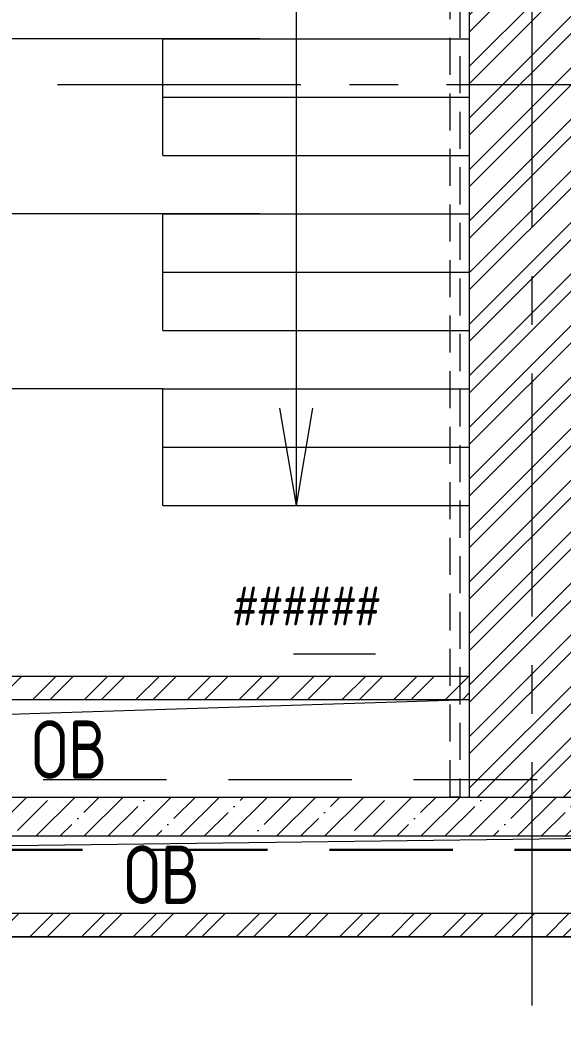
# Model space of a CAD drawing. Header units: millimetres. Extents: x 0 to 9491604, y -172998 to 295086.
# Drawn here: x 456683 to 459475, y -73760 to -68626 of the extents above; entities that cross this region are included whole.
import ezdxf
from ezdxf import colors
from ezdxf.entities.mleader import LeaderData, LeaderLine
from ezdxf.enums import TextEntityAlignment as Align
from ezdxf.math import Vec2, Vec3

# ---------------------------------------------------------------- set-up
doc = ezdxf.new("R2018")
doc.units = ezdxf.units.MM
for name, pattern in [('CENTER', [2, 1.25, -0.25, 0.25, -0.25]), ('DASHED', [19.05, 12.7, -6.35]), ('HIDDEN2', [4.7625, 3.175, -1.5875]), ('Штрих', [6.35, 3.175, -3.175])]:
    doc.linetypes.add(name, pattern=pattern)
doc.layers.add('АР_Граница ПБ', color=7, linetype='Continuous', lineweight=53, true_color=0xf60404)
doc.layers.add('АР_лестницы', color=7, linetype='Continuous', lineweight=15, true_color=0xff24ff)
for name, color, linetype, lineweight in [('АР_Лестницы ограждения', 62, 'Continuous', 13), ('АР_Маркер экспликации', 239, 'Continuous', 13), ('АР_Номер помещения', 250, 'Continuous', 9), ('АР_Оси', 7, 'Continuous', 25), ('АР_Отверстия', 250, 'Continuous', 15), ('АР_Отметки', 7, 'Continuous', 5), ('АР_Перегородки_кирпич_Штрих', 244, 'Continuous', 5), ('АР_Сущ Несущая стена', 250, 'Continuous', 50), ('АР_тонкая линия', 250, 'Continuous', 0), ('АР_Штриховка кирпич', 250, 'Continuous', 9), ('АР_Штриховка монолит', 29, 'Continuous', 9)]:
    doc.layers.add(name, color=color, linetype=linetype, lineweight=lineweight)
doc.layers.add('АР_Названия помещений', color=124, linetype='Continuous', lineweight=5, plot=False)
doc.layers.add('АР_Помещения_площадь', color=19, linetype='Continuous', lineweight=9, plot=False)
doc.layers.add('АР_Перегородки кирпич', color=34, linetype='Continuous')
doc.layers.add('АР_Площадь контур', color=7, linetype='Continuous', lineweight=30, true_color=0xff9ee7, plot=False)
doc.styles.add('ICOCPEUR', font='isocpeur.ttf')
doc.styles.add('ISOCPEUR', font='', dxfattribs={"height": 250})
doc.styles.get("Standard").update_dxf_attribs({"font": 'GOST.TTF'})
doc.styles.get('ISOCPEUR').set_extended_font_data('ISOCPEUR', italic=True)

# ---------------------------------------------------------------- blocks, each defined once
blk = doc.blocks.new('_DotSmall')
at = {"color": 0, "linetype": 'ByBlock', "const_width": 0.5}
blk.add_lwpolyline([(-0.0625, 0, 1), (0.0625, 0, 1)], format="xyb", close=True, dxfattribs=at)
blk = doc.blocks.new('*U30')
at = {"color": 0, "linetype": 'ByBlock', "lineweight": -2}
for q in [(-500, 85), (-500, -85)]:
    blk.add_line((0, 0), q, dxfattribs=at)
blk = doc.blocks.new('*U158')
at = {"color": 0, "linetype": 'ByBlock', "lineweight": -2}
blk.add_lwpolyline([(-78.037, 0), (0, 0)], dxfattribs=at)
at = {"color": 0, "linetype": 'ByBlock', "lineweight": -2, "xscale": 0.01, "yscale": 0.01, "zscale": 0.01, "rotation": 179.9999999999999}
blk.add_blockref('*U30', (-78.037, 0), dxfattribs=at)
blk = doc.blocks.new('*U138')
at = {"layer": 'АР_Помещения_площадь', "color": 7}
blk.add_line((-6963.2, 837), (-7385.5, 837), dxfattribs=at)
at = {"color": 7, "style": 'ISOCPEUR', "width": 0.7, "flags": 1}
blk.add_attdef('КАТЕГОРИЯ', (-499.2, -2092.2), '', height=250, dxfattribs=at)
at = {"layer": 'АР_Номер помещения', "color": 7, "style": 'ISOCPEUR', "width": 0.7}
blk.add_attdef('НОМЕР_ПОМЕЩЕНИЯ', text='', height=300, dxfattribs=at).set_placement((-11526, 10719.6), align=Align.MIDDLE_CENTER)
at = {"layer": 'АР_Помещения_площадь', "color": 7, "style": 'ISOCPEUR', "width": 0.7}
blk.add_attdef('ПЛОЩАДЬ_ПОМЕЩЕНИЯ', text='', height=200, dxfattribs=at).set_placement((-6958.3, 1083.5), align=Align.MIDDLE_RIGHT)
at = {"layer": 'АР_Помещения_площадь', "color": 7, "lineweight": 30, "width": 0.7, "flags": 104}
blk.add_attdef('ИМЯ_ПОМЕЩЕНИЯ', text='', height=100, dxfattribs=at).set_placement((157.6, 1217.1), align=Align.MIDDLE_CENTER)
blk = doc.blocks.new('*U154')
at = {"layer": 'АР_Граница ПБ', "color": 18, "linetype": 'DASHED', "lineweight": 30, "ltscale": 50, "true_color": 0x000000}
blk.add_lwpolyline([(46579.3, -32636.1), (46579.3, -14766.1), (36079.3, -14766.1), (36079.3, -10801.1), (1694.1, -10801.1), (1694.1, -10804.9), (132.9, -10804.9), (132.9, -15811.2), (-9656.9, -15811.2), (-9656.9, -16538.5), (-10655.7, -16538.5), (-10655.7, -32636.1)], dxfattribs=at)
blk = doc.blocks.new('АР план')
at = {"layer": 'АР_Перегородки_кирпич_Штрих', "lineweight": 9, "ltscale": 100, "transparency": 33554687}
h = blk.add_hatch(dxfattribs=at)
h.set_pattern_fill('ANSI32', color=256, scale=500)
h.set_pattern_definition([(45, (-633995.79, -35384.46), (-132.58252, 132.58252), []), (45, (-633907.4, -35384.46), (-132.58252, 132.58252), [])])
h.paths.add_polyline_path([(454980.6, -72121.6), (455980.6, -72121.1), (458995.4, -72120.6), (458995.4, -72000.6), (456100.6, -72001.1), (454860.6, -72001.6), (454860.6, -72623), (454980.6, -72623)])
at = {"layer": 'АР_Перегородки_кирпич_Штрих', "lineweight": 9, "ltscale": 100}
h = blk.add_hatch(dxfattribs=at)
h.set_pattern_fill('ANSI32', color=256, scale=500)
h.set_pattern_definition([(45, (-507943.86, -164.94), (-132.58252, 132.58252), []), (45, (-507855.47, -164.94), (-132.58252, 132.58252), [])])
h.paths.add_polyline_path([(460570.9, -73222.6), (454195.5, -73222.6), (454195.5, -73342.6), (460570.5, -73341.7), (460570.2, -73342.6)])
at = {"layer": 'АР_Штриховка кирпич', "lineweight": 9, "ltscale": 100}
h = blk.add_hatch(dxfattribs=at)
h.set_pattern_fill('ANSI32', color=256, scale=500)
h.set_pattern_definition([(45, (-503931.1, 9514.15), (-132.58252, 132.58252), []), (45, (-503842.72, 9514.15), (-132.58252, 132.58252), [])])
h.paths.add_polyline_path([(459635.4, -63373), (458995.4, -63373), (458995.5, -72622.9), (459635.5, -72623), (459635.4, -64013.8), (459635.4, -64012.2)])
at = {"layer": 'АР_Штриховка монолит', "lineweight": 9, "ltscale": 100}
h = blk.add_hatch(dxfattribs=at)
h.set_pattern_fill('ANSI35', color=256, scale=700)
h.set_pattern_definition([(45, (-503642.25, 11660.09), (-123.743687, 123.743687), []), (45, (-503518.5, 11660.09), (-123.743687, 123.743687), [218.75, -43.75, 0, -43.75])])
h.paths.add_polyline_path([(453995.6, -72823), (464610.6, -72823), (464610.6, -72623), (453995.6, -72623)])
at = {"layer": 'АР_Граница ПБ', "linetype": 'DASHED', "lineweight": 9, "ltscale": 50}
blk.add_lwpolyline([(453944.8, -73536.9), (453944.8, -72531.9), (460117.3, -72531.9), (460117.3, -64513.4), (469485.5, -64513.4), (469485.5, -55207), (466365.4, -55203.5), (466365.4, -52273), (463235.4, -52273), (463235.4, -50055, 0.176754), (470206, -46683.2, 0.174844)], format="xyb", dxfattribs=at)
at = {"layer": 'АР_лестницы', "lineweight": 9, "ltscale": 50}
for p, q in [((457915.4, -68723.4), (448415.4, -68723.4)), ((457915.4, -69623), (448415.4, -69623))]:
    blk.add_line(p, q, dxfattribs=at)
at = {"layer": 'АР_лестницы', "color": 18, "lineweight": 9, "ltscale": 50, "true_color": 0x000000}
for p, q in [((457915.4, -68723.4), (448415.4, -68723.4)), ((457418, -69323.4), (457418, -68723.4)), ((457418, -68723.4), (458995.4, -68723.4)), ((457418, -69323.4), (457418, -68723.4)), ((457418, -68723.4), (458995.4, -68723.4)), ((457418, -69023.4), (458995.4, -69023.4)), ((457418, -69323.4), (458995.4, -69323.4)), ((457418, -69323.4), (458995.4, -69323.4)), ((457915.4, -69623), (448415.4, -69623)), ((457418, -70223), (457418, -69623)), ((457418, -69623), (458995.4, -69623)), ((457418, -70223), (457418, -69623)), ((457418, -69623), (458995.4, -69623)), ((457418, -69923), (458995.4, -69923)), ((457418, -69923), (458995.4, -69923)), ((457418, -70223), (458995.4, -70223)), ((457418, -70223), (458995.4, -70223)), ((457418, -70523), (454815.4, -70523)), ((457418, -71123), (457418, -70523)), ((457418, -70523), (458995.4, -70523)), ((457418, -71123), (457418, -70523)), ((457418, -70523), (458995.4, -70523)), ((457418, -70823), (458995.4, -70823)), ((457418, -70823), (458995.4, -70823)), ((457418, -71123), (458995.4, -71123)), ((457418, -71123), (458995.4, -71123))]:
    blk.add_line(p, q, dxfattribs=at)
at = {"layer": 'АР_лестницы', "color": 18, "linetype": 'Штрих', "lineweight": 9, "ltscale": 50, "true_color": 0x000000}
blk.add_line((457418, -69023.4), (458995.4, -69023.4), dxfattribs=at)
at = {"layer": 'АР_Лестницы ограждения', "linetype": 'HIDDEN2', "lineweight": 9, "ltscale": 60}
blk.add_lwpolyline([(458945.4, -64526.1), (458945.4, -72623), (458895.4, -72623), (458895.4, -64536.5)], dxfattribs=at)
at = {"layer": 'АР_Оси', "linetype": 'CENTER', "lineweight": 9, "ltscale": 1000}
for p, q in [((459315.5, -44444.3), (459315.5, -74586.1)), ((436877, -68958), (471514.2, -68958))]:
    blk.add_line(p, q, dxfattribs=at)
at = {"layer": 'АР_Перегородки кирпич', "lineweight": 9, "ltscale": 100}
for points in [[(454860.6, -72623), (454860.6, -72000.6), (458995.4, -72000.6)], [(454980.6, -72623), (454980.6, -72120.6), (458995.4, -72120.6)], [(460570.5, -73222.6), (454195.5, -73222.6)], [(460570.5, -73342.6), (454195.5, -73342.6)]]:
    blk.add_lwpolyline(points, dxfattribs=at)
at = {"layer": 'АР_Площадь контур', "lineweight": 9}
blk.add_lwpolyline([(454195.6, -74586.1), (454195.6, -73342.6), (460570.5, -73342.6), (460570.5, -74586.1)], dxfattribs=at)
at = {"layer": 'АР_Сущ Несущая стена', "lineweight": 9, "ltscale": 100}
for p, q in [((458995.4, -72623), (458995.4, -63373)), ((447635.4, -72623), (464610.6, -72623)), ((454195.6, -72823), (460570.6, -72823))]:
    blk.add_line(p, q, dxfattribs=at)
at = {"layer": 'АР_тонкая линия', "lineweight": 9, "ltscale": 100}
for points in [[(454980.6, -72623), (455118.3, -72245.3), (458995.4, -72120.6)], [(454195.5, -73222.6), (454337.7, -72900.7), (460570.5, -72823)]]:
    blk.add_lwpolyline(points, dxfattribs=at)
at = {"layer": 'Defpoints', "lineweight": 9, "ltscale": 100}
blk.add_blockref('*U154', (464491.3, -57083), dxfattribs=at)
at = {"layer": 'АР_лестницы', "color": 18, "lineweight": 9, "true_color": 0x000000, "xscale": -100, "yscale": 100, "zscale": 100, "rotation": 270}
blk.add_blockref('*U158', (458104.3, -63319.2), dxfattribs=at)
at = {"layer": 'АР_Маркер экспликации', "color": 7, "lineweight": 9}
ref = blk.add_blockref('*U138', (465474.8, -72724.3), dxfattribs=at)
lines = blk.add_mtext('\\W0.8000;Многофункциональное пространство с функцией актового зала (с эстрадой в уровне пола)', dxfattribs={"layer": 'АР_Названия помещений', "insert": (450061.3, -62336.6), "char_height": 6157.775, "width": 926.94, "attachment_point": 1})
ref.add_attrib('ИМЯ_ПОМЕЩЕНИЯ', '', (450061.3, -62336.6), dxfattribs={"flags": 104}).embed_mtext(lines)
ref.add_attrib('ПЛОЩАДЬ_ПОМЕЩЕНИЯ', '######', dxfattribs={"layer": 'АР_Помещения_площадь', "color": 7, "height": 200, "style": 'ISOCPEUR', "width": 0.7}).set_placement((458516.5, -71640.8), align=Align.MIDDLE_RIGHT)
at = {"layer": 'АР_Отверстия', "lineweight": 9, "ltscale": 100, "char_height": 300, "attachment_point": 5, "line_spacing_factor": 0.7, "style": 'ICOCPEUR'}
for insert in [(456936.5, -72378.8), (457411.7, -73022.8)]:
    blk.add_mtext('\\A1;{\\W0.8;ОВ}', dxfattribs=dict(at, insert=insert))
at = {"layer": 'АР_Отметки', "lineweight": 9}
ml = blk.add_multileader_mtext('Standard', dxfattribs=at)
ml.set_content('+2,410', color=256, style='ISOCPEUR')
ml.set_leader_properties(color=256, linetype='Continuous', lineweight=-1)
ml.set_arrow_properties(name='DOTSMALL')
ml.build(insert=Vec2(0, 0))
ml.multileader.update_dxf_attribs({"has_text_frame": 1, "text_left_attachment_type": 4, "text_right_attachment_type": 4, "dogleg_length": 100, "arrow_head_size": 180})
ctx = ml.context
ctx.base_point, ctx.char_height, ctx.arrow_head_size, ctx.landing_gap_size, ctx.plane_origin = Vec3(463365.5, -73612.9), 250, 180, 50, Vec3(461204.3, -74204.2)
ctx.left_attachment, ctx.right_attachment = 4, 4
notes = []
notes.append((ctx, [(0, (0, 0, 0), (0, 0), (1, 0), 1, [])]))
ctx.mtext.insert, ctx.mtext.width, ctx.mtext.line_spacing_style, ctx.mtext.flow_direction = Vec3(463415.5, -73279.6), 852.697, 2, 5
for ctx, leaders in notes:
    for number, flags, end, landing, length, lines in leaders:
        leader = LeaderData()
        leader.index, (leader.has_last_leader_line, leader.has_dogleg_vector, leader.attachment_direction) = number, flags
        leader.last_leader_point, leader.dogleg_vector, leader.dogleg_length = Vec3(end), Vec3(landing), length
        for number, points, colour, breaks in lines:
            line = LeaderLine()
            line.index, line.vertices, line.color, line.breaks = number, Vec3.list(points), colors.encode_raw_color(colour), breaks
            leader.lines.append(line)
        ctx.leaders.append(leader)

msp = doc.modelspace()

# ---------------------------------------------------------------- block references
at = {"color": 12, "true_color": 0xe00000}
msp.add_blockref('АР план', (0, 0), dxfattribs=at)

doc.saveas('drawing.dxf')
